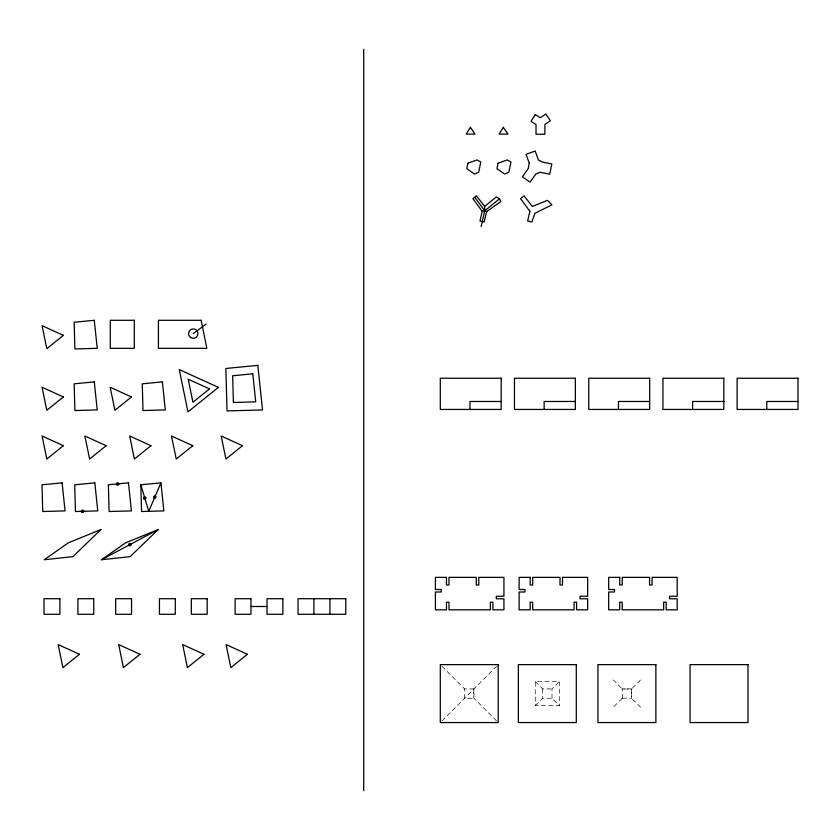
<?xml version="1.0" encoding="UTF-8"?>
<svg xmlns="http://www.w3.org/2000/svg" width="840" height="840" viewBox="0 0 840 840"><rect width="100%" height="100%" fill="white"/><g stroke="black" fill="none" stroke-linecap="round" stroke-linejoin="round"><path stroke-width="0.63" stroke-dasharray="4.2 3.15" d="M622.356 698.145L631.627 698.313M640.647 707.332L631.481 698.166L631.575 688.916L622.24 688.926L622.314 698.177M613.169 679.854L622.335 689.021L631.512 688.978L631.46 697.851M441.945 720.909L496.577 666.278M535.259 705.653L542.661 698.26L551.996 698.26L559.388 705.653L535.259 705.653L535.259 681.524L559.388 681.524L559.388 705.653M551.996 698.26L551.996 688.926L559.388 681.524M622.115 698.376L613.169 707.332M632.331 688.17L640.647 679.854M622.65 689.042L622.115 688.8M535.259 681.524L542.661 688.926L551.996 688.926M441.945 666.278L464.709 689.042M496.577 720.909L473.812 698.145L473.812 689.031M542.661 688.926L542.661 698.26M473.928 688.926L464.583 688.926L464.583 698.26L473.928 698.26L473.928 688.926"/><path stroke-width="1.26" d="M481.152 226.611L484.701 210.777L484.638 206.441L476.427 195.846L472.92 198.671L482.192 211.312L479.976 221.046L484.197 221.97L486.549 211.585L500.871 201.59L499.527 198.828L496.335 196.928L484.638 206.441M160.934 482.853L148.754 511.308L140.826 484.796L160.934 482.853L163.874 510.888L141.55 511.507L140.826 484.796M158.172 529.547L130.148 556.647L101.514 559.734L125.58 542.84L158.172 529.547L101.514 559.734M499.527 198.828L484.701 210.777L482.192 211.312M193.232 333.606L206.094 324.104M501.186 401.478L469.969 401.478L469.969 409.447M575.358 401.478L544.142 401.478L544.142 409.447M649.667 401.478L618.45 401.478L618.45 409.447M723.828 401.478L692.611 401.478L692.611 409.447M798 401.478L766.784 401.478L766.784 409.447M250.982 606.49L267.005 606.49M487.095 211.827L484.701 210.777L474.768 197.316M363.72 49.298L363.72 790.702M329.931 598.71L329.931 614.282M313.908 598.71L313.908 614.282M467.88 163.222L466.778 168.651L474.443 174.037L478.685 172.242L480.784 162.005L476.994 159.957L467.88 163.222M498.057 163.222L496.955 168.651L504.62 174.037L508.862 172.242L510.962 162.005L507.161 159.957L498.057 163.222M529.263 163.222L528.16 168.651L522.428 176.809L530.093 182.185L535.826 174.037L540.078 172.242L549.707 174.216L551.807 163.978L542.168 162.005L538.377 159.957L535.185 151.053L526.071 154.319L529.263 163.222M529.872 211.312L527.646 221.046L531.878 221.97L534.891 213.318L551.901 204.855L547.438 200.329L532.308 206.441L524.097 195.846L520.601 198.671L529.872 211.312M470.4 127.323L466.158 134.085L475.01 134.085L470.4 127.323M503.36 127.323L499.128 134.085L507.969 134.085L503.36 127.323M535.238 114.618L530.995 121.37L536.025 124.53L536.025 134.232L544.876 134.232L544.876 124.53L550.442 120.729L545.832 113.967L540.267 117.768L535.238 114.618M100.926 529.547L72.902 556.647L44.268 559.734L68.323 542.84L100.926 529.547M63.368 335.36L46.809 348.695L42.074 325.679L63.368 335.36M63.368 396.942L46.809 410.277L42.074 387.272L63.368 396.942M63.368 445.694L46.809 459.029L42.074 436.013L63.368 445.694M131.46 396.942L114.902 410.277L110.177 387.272L131.46 396.942M106.166 445.694L89.607 459.029L84.871 436.013L106.166 445.694M209.486 388.899L192.916 402.234L188.191 379.218L209.486 388.899M218.39 387.366L187.971 411.863L179.277 369.579L218.39 387.366M150.969 445.694L134.41 459.029L129.675 436.013L150.969 445.694M192.791 445.694L176.232 459.029L171.497 436.013L192.791 445.694M242.487 445.694L225.928 459.029L221.193 436.013L242.487 445.694M79.464 654.276L62.905 667.611L58.17 644.595L79.464 654.276M139.986 654.276L123.417 667.611L118.692 644.595L139.986 654.276M203.963 654.276L187.404 667.611L182.668 644.595L203.963 654.276M247.401 654.276L230.843 667.611L226.107 644.595L247.401 654.276M94.269 320.292L74.162 322.235L74.897 348.947L97.22 348.327L94.269 320.292M257.828 365.379L225.866 368.466L227.031 410.928L262.51 409.941L257.828 365.379M94.269 381.875L74.162 383.817L74.897 410.54L97.22 409.909L94.269 381.875M162.372 381.875L142.265 383.817L143 410.54L165.312 409.909L162.372 381.875M252.767 373.821L232.659 375.764L233.394 402.486L255.717 401.856L252.767 373.821M62.108 482.853L42 484.796L42.735 511.507L65.058 510.888L62.108 482.853M94.815 482.853L74.708 484.796L75.442 511.507L97.766 510.888L94.815 482.853M128.468 482.853L108.36 484.796L109.095 511.507L131.418 510.888L128.468 482.853M134.327 320.292L110.302 320.292L110.302 348.327L134.327 348.327L134.327 320.292M201.138 320.292L158.424 320.292L158.424 348.327L206.861 348.327L201.138 320.292M501.186 378.242L440.296 378.242L440.296 409.447L501.186 409.447L501.186 378.242M575.358 378.242L514.458 378.242L514.458 409.447L575.358 409.447L575.358 378.242M649.667 378.242L588.767 378.242L588.767 409.447L649.667 409.447L649.667 378.242M723.828 378.242L662.938 378.242L662.938 409.447L723.828 409.447L723.828 378.242M798 378.242L737.111 378.242L737.111 409.447L798 409.447L798 378.242M446.471 577.364L435.414 577.364L435.414 589.501L441.242 589.501L441.242 592L435.414 592L435.414 609.819L446.471 609.819L446.471 602.186L448.969 602.186L448.969 609.819L490.392 609.819L490.392 602.186L492.891 602.186L492.891 609.819L503.937 609.819L503.937 598.773L496.304 598.773L496.304 596.274L503.937 596.274L503.937 577.364L478.79 577.364L478.79 584.997L476.291 584.997L476.291 577.364L448.969 577.364L448.969 584.997L446.471 584.997L446.471 577.364M530.187 577.364L519.131 577.364L519.131 589.501L524.958 589.501L524.958 592L519.131 592L519.131 609.819L530.187 609.819L530.187 602.186L532.686 602.186L532.686 609.819L574.109 609.819L574.109 602.186L576.607 602.186L576.607 609.819L587.654 609.819L587.654 598.773L580.02 598.773L580.02 596.274L587.654 596.274L587.654 577.364L562.506 577.364L562.506 584.997L560.007 584.997L560.007 577.364L532.686 577.364L532.686 584.997L530.187 584.997L530.187 577.364M619.731 577.364L608.675 577.364L608.675 589.501L614.502 589.501L614.502 592L608.675 592L608.675 609.819L619.731 609.819L619.731 602.186L622.22 602.186L622.22 609.819L663.653 609.819L663.653 602.186L666.151 602.186L666.151 609.819L677.198 609.819L677.198 598.773L669.564 598.773L669.564 596.274L677.198 596.274L677.198 577.364L652.05 577.364L652.05 584.997L649.551 584.997L649.551 577.364L622.22 577.364L622.22 584.997L619.731 584.997L619.731 577.364M59.882 598.71L44.016 598.71L44.016 614.282L59.882 614.282L59.882 598.71M93.755 598.71L77.889 598.71L77.889 614.282L93.755 614.282L93.755 598.71M131.534 598.71L115.668 598.71L115.668 614.282L131.534 614.282L131.534 598.71M175.297 598.71L159.442 598.71L159.442 614.282L175.297 614.282L175.297 598.71M207.186 598.71L191.321 598.71L191.321 614.282L207.186 614.282L207.186 598.71M250.982 598.71L235.127 598.71L235.127 614.282L250.982 614.282L250.982 598.71M282.87 598.71L267.005 598.71L267.005 614.282L282.87 614.282L282.87 598.71M345.796 598.71L298.043 598.71L298.043 614.282L345.796 614.282L345.796 598.71M498.225 664.629L440.296 664.629L440.296 722.558L498.225 722.558L498.225 664.629M576.293 664.629L518.364 664.629L518.364 722.558L576.293 722.558L576.293 664.629M655.872 664.629L597.944 664.629L597.944 722.558L655.872 722.558L655.872 664.629M747.999 664.629L690.071 664.629L690.071 722.558L747.999 722.558L747.999 664.629M190.607 337.491A4.683 4.683 0 0 0 197.915 333.942A4.683 4.683 0 0 0 191.184 329.395A4.683 4.683 0 0 0 190.607 337.491M154.203 498.089A1.197 1.197 0 0 0 156.041 497.133A1.197 1.197 0 0 0 154.287 496.02A1.197 1.197 0 0 0 154.203 498.089M144.144 499.065A1.197 1.197 0 0 0 145.982 498.099A1.197 1.197 0 0 0 144.228 496.997A1.197 1.197 0 0 0 144.144 499.065M81.995 512.327A1.197 1.197 0 0 0 83.832 511.361A1.197 1.197 0 0 0 82.079 510.248A1.197 1.197 0 0 0 81.995 512.327M117.096 484.901A1.197 1.197 0 0 0 118.933 483.935A1.197 1.197 0 0 0 117.18 482.832A1.197 1.197 0 0 0 117.096 484.901M129.203 545.643A1.197 1.197 0 0 0 131.04 544.688A1.197 1.197 0 0 0 129.286 543.575A1.197 1.197 0 0 0 129.203 545.643"/></g></svg>
